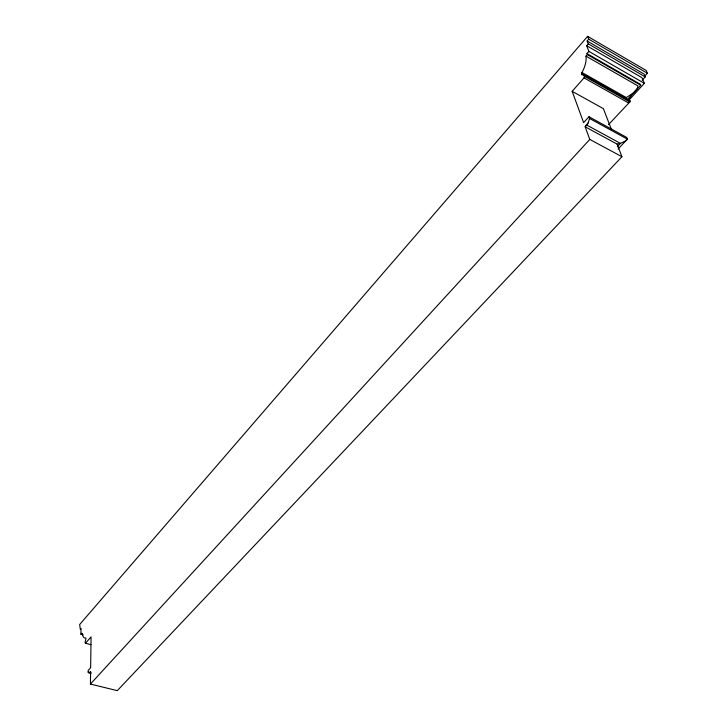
<?xml version="1.0" encoding="UTF-8"?>
<svg xmlns="http://www.w3.org/2000/svg" width="727" height="727" viewBox="0 0 727 727"><rect width="100%" height="100%" fill="white"/><g stroke="black" fill="none" stroke-linecap="round" stroke-linejoin="round"><path stroke-width="1.09" d="M80.924 634.235L81.033 628.491L80.297 629.337L79.679 624.493L587.616 36.35L588.734 39.167L587.134 41.012L588.252 43.847L586.653 45.692L588.888 51.399L586.962 53.607L587.334 54.57L585.98 56.124A19.911 9.66 -59.9 0 1 581.982 72.509L581.573 74.699L584.526 75.19L584.026 77.88L572.158 91.329L583.627 122.636L588.952 116.747L589.597 118.492L588.107 122.963L585.144 126.789L617.069 144.1L621.939 156.714L117.292 690.65L90.421 684.062L90.593 671.784L89.148 672.993L88.14 672.175L88.167 670.476L90.648 667.731L91.075 636.897L85.486 643.231L85.023 642.323L85.968 638.624L85.577 637.888A13.259 4.726 -73.8 0 1 82.76 635.571L82.415 633.462L81.787 634.171L81.806 633.217L80.924 634.235L83.069 634.798M627.237 100.271L637.179 88.858L637.897 85.886L585.98 56.124M608.49 124.653L629.864 101.944L630.109 100.935L583.899 74.645M621.939 156.714L589.77 139.411L585.144 126.789L588.107 122.963M90.593 671.784L89.148 672.993M644.313 76.617L647.375 73.263L646.149 70.437L587.616 36.35M642.195 80.215L645.258 76.871L644.04 74.036L587.134 41.012M90.421 684.062L589.77 139.411M631.045 95.546L637.179 88.858M627.683 99.463L631.518 95.282M633.053 93.601L640.732 85.241L640.323 84.277L586.962 53.607M628.246 100.899L644.358 83.351L641.914 77.635L586.653 45.692M617.323 146.681L620.431 143.373L625.865 140.765L627.374 139.148L626.692 137.412L588.952 116.747M618.059 149.071L627.374 139.148L589.597 118.492M634.907 91.911L625.156 98.345M617.069 144.1L620.431 143.373L586.744 125.062M88.14 672.175L91.402 672.993M85.486 643.231L90.948 644.649M572.158 91.329L603.383 108.65L611.443 129.515M581.536 73.718L624.184 97.8M584.572 76.39L629.864 101.944M584.026 77.88L628.482 102.925M581.982 72.509L626.292 97.545M584.526 75.19L630.109 100.935M587.334 54.57L640.732 85.241M588.888 51.399L644.358 83.351M588.252 43.847L645.258 76.871M588.734 39.167L647.375 73.263"/></g></svg>
